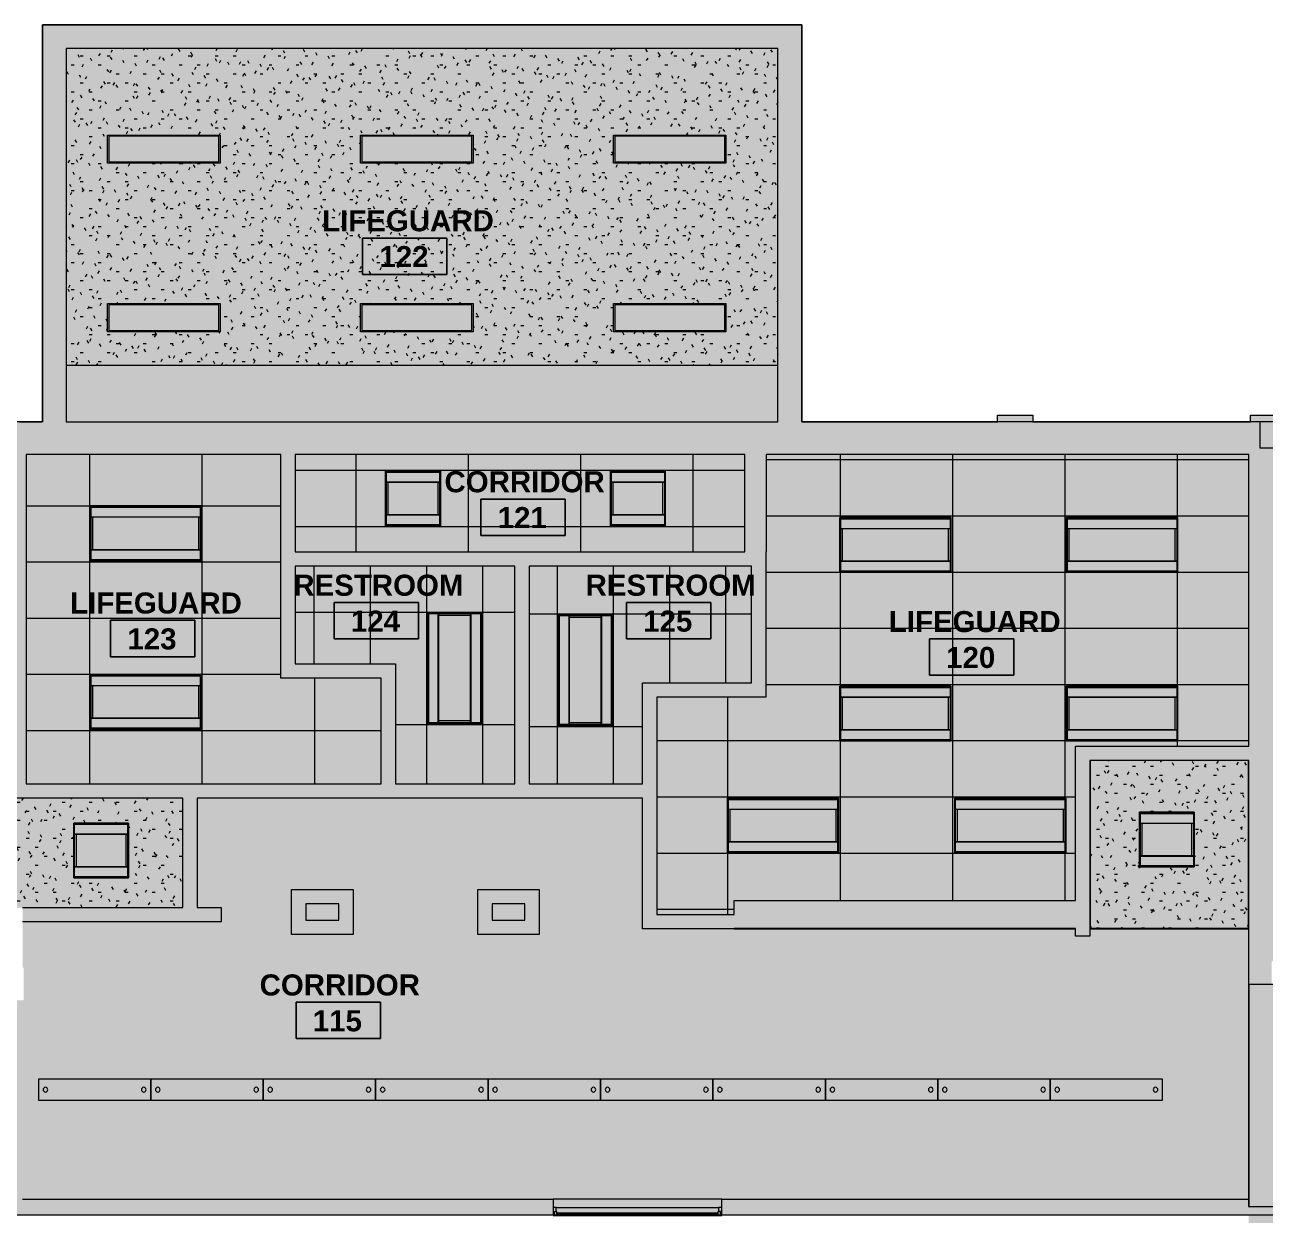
# Model space of a CAD drawing. Header units: inches. Extents: x -1036 to 1669, y -304 to 620.
# Drawn here: x -216 to 314, y 112 to 620 of the extents above; entities that cross this region are included whole.
import ezdxf

# ---------------------------------------------------------------- set-up
doc = ezdxf.new("R2010")
doc.units = ezdxf.units.IN
doc.header["$MEASUREMENT"] = 0
for name, color, linetype, lineweight in [('A-AREA-IDEN', 2, 'Continuous', 9), ('A-CLNG', 13, 'Continuous', 13), ('A-CLNG-PATT', 13, 'Continuous', 13), ('A-DETL', 90, 'Continuous', 9), ('A-DETL-GENF', 92, 'Continuous', 9), ('A-GLAZ', 151, 'Continuous', 13), ('A-WALL', 113, 'Continuous', 13), ('A-WALL-PATT', 111, 'Continuous', 13), ('E-LITE-EQPM', 33, 'Continuous', 13), ('I-WALL', 2, 'Continuous', 13)]:
    doc.layers.add(name, color=color, linetype=linetype, lineweight=lineweight)
doc.styles.add('Swis721 Lt BT_B', font='', dxfattribs={"height": 9})
doc.styles.get('Swis721 Lt BT_B').set_extended_font_data('Swis721 Lt BT', bold=True)
pattern_1 = [(0, (0, 0), (15.36, 3.84), [1.267, -10.253, 1.267, -10.253, -61.44]), (0, (0, 0), (15.36, 3.84), [-23.04, 1.267, -21.773, 1.267, -10.253, -26.88]), (0, (0, 0), (15.36, 3.84), [-57.6, 1.267, -6.413, 1.267, -17.933]), (120, (5.76, 1.92), (-11.005538, 11.38215), [1.267, -10.253, 1.267, -10.253, -61.44]), (120, (5.76, 1.92), (-11.005538, 11.38215), [-23.04, 1.267, -21.773, 1.267, -10.253, -26.88]), (120, (5.76, 1.92), (-11.005538, 11.38215), [-57.6, 1.267, -6.413, 1.267, -17.933]), (240, (7.68, 9.6), (-4.354462, -15.22215), [1.267, -10.253, 1.267, -10.253, -61.44]), (240, (7.68, 9.6), (-4.354462, -15.22215), [-23.04, 1.267, -21.773, 1.267, -10.253, -26.88]), (240, (7.68, 9.6), (-4.354462, -15.22215), [-57.6, 1.267, -6.413, 1.267, -17.933])]

# ---------------------------------------------------------------- blocks, each defined once
blk = doc.blocks.new('Pendant Light - Linear - 2 Lamp - 48_ - 277V-6966244-FIRST FLOOR RCP')
at = {"layer": 'E-LITE-EQPM', "lineweight": 9}
for p, q in [((-24, 4.5), (-24, -4.5)), ((24, 4.5), (-24, 4.5)), ((24, -4.5), (24, 4.5)), ((-24, -4.5), (24, -4.5))]:
    blk.add_line(p, q, dxfattribs=at)
for centre, start, end in [((-21, 0), 360, 180), ((-21, 0), 180, 0), ((21, 0), 0, 180), ((21, 0), 180, 360)]:
    blk.add_arc(centre, 1, start, end, dxfattribs=at)
blk = doc.blocks.new('L-Recessed-Axis-Duo - 2 x 4-4560001-FIRST FLOOR RCP')
at = {"layer": 'E-LITE-EQPM', "lineweight": 9}
for p, q in [((-23.7, 11.7), (-23.7, -11.7)), ((23.7, 11.7), (-23.7, 11.7)), ((-23.37, 11.26), (-23.37, 11.27)), ((-23.37, 11.14), (-23.37, 11.26)), ((-23.37, 11.14), (23.38, 11.14)), ((23.32, 11.32), (-23.32, 11.32)), ((-23.32, 11.32), (-23.32, -11.32)), ((23.32, -11.32), (23.32, 11.32)), ((23.38, 11.27), (23.38, 11.26)), ((23.38, 11.26), (23.38, 11.14)), ((23.7, -11.7), (23.7, 11.7)), ((-23.32, 7.03), (23.32, 7.03)), ((-23.32, 7.02), (23.32, 7.02)), ((-23.32, 6.85), (23.32, 6.85)), ((-22.57, 6.86), (-22.57, -6.86)), ((22.57, -6.86), (22.57, 6.86)), ((23.32, -6.85), (-23.32, -6.85)), ((-23.32, -7.02), (23.32, -7.02)), ((-23.32, -7.03), (23.32, -7.03)), ((-23.7, -11.7), (23.7, -11.7)), ((-23.37, -11.26), (-23.37, -11.14)), ((-23.37, -11.14), (23.38, -11.14)), ((-23.37, -11.27), (-23.37, -11.26)), ((-23.32, -11.32), (23.32, -11.32)), ((23.38, -11.14), (23.38, -11.26)), ((23.38, -11.26), (23.38, -11.27))]:
    blk.add_line(p, q, dxfattribs=at)
for points, knots in [([(-23.64, 11.64), (-23.65, 11.65), (-23.65, 11.65), (-23.66, 11.66), (-23.67, 11.67), (-23.68, 11.68), (-23.68, 11.68), (-23.69, 11.69), (-23.69, 11.69), (-23.7, 11.7), (-23.7, 11.7), (-23.7, 11.7), (-23.7, 11.7)], [0, 0, 0, 0, 0.166667, 0.25, 0.333333, 0.416667, 0.5, 0.583333, 0.666667, 0.75, 0.833333, 1, 1, 1, 1]), ([(23.64, 11.64), (23.65, 11.65), (23.65, 11.65), (23.66, 11.66), (23.67, 11.67), (23.68, 11.68), (23.68, 11.68), (23.69, 11.69), (23.69, 11.69), (23.7, 11.7), (23.7, 11.7), (23.7, 11.7), (23.7, 11.7)], [0, 0, 0, 0, 0.166667, 0.25, 0.333333, 0.416667, 0.5, 0.583333, 0.666667, 0.75, 0.833333, 1, 1, 1, 1]), ([(-23.7, -11.7), (-23.7, -11.7), (-23.7, -11.7), (-23.7, -11.7), (-23.69, -11.69), (-23.69, -11.69), (-23.68, -11.68), (-23.68, -11.68), (-23.67, -11.67), (-23.66, -11.66), (-23.65, -11.65), (-23.65, -11.65), (-23.64, -11.64)], [-1, -1, -1, -1, -0.833333, -0.75, -0.666667, -0.583333, -0.5, -0.416667, -0.333333, -0.25, -0.166667, 0, 0, 0, 0]), ([(23.64, -11.64), (23.65, -11.65), (23.65, -11.65), (23.66, -11.66), (23.67, -11.67), (23.68, -11.68), (23.68, -11.68), (23.69, -11.69), (23.69, -11.69), (23.7, -11.7), (23.7, -11.7), (23.7, -11.7), (23.7, -11.7)], [0, 0, 0, 0, 0.166667, 0.25, 0.333333, 0.416667, 0.5, 0.583333, 0.666667, 0.75, 0.833333, 1, 1, 1, 1])]:
    blk.add_open_spline(points, degree=3, knots=knots, dxfattribs=at)
blk = doc.blocks.new('Ceiling Light - Linear Box - 1_x4__2 Lamp_ - 277V-6966243-FIRST FLOOR RCP')
at = {"layer": 'E-LITE-EQPM', "lineweight": 9}
for p, q in [((-24, -6), (-24, 6)), ((-24, 6), (24, 6)), ((-24, -6), (-24, 6)), ((-24, 6), (24, 6)), ((23.5, 5.5), (-23.5, 5.5)), ((-23.5, 5.5), (-23.5, -5.5)), ((23.5, -5.5), (23.5, 5.5)), ((24, 6), (24, -6)), ((24, 6), (24, -6)), ((24, -6), (-24, -6)), ((24, -6), (-24, -6)), ((-23.5, -5.5), (23.5, -5.5))]:
    blk.add_line(p, q, dxfattribs=at)
blk = doc.blocks.new('Window-Fixed-Half-Round - 72_ Diameter-7134559-FIRST FLOOR RCP')
at = {"layer": 'A-GLAZ', "lineweight": 20}
for p, q in [((-36, 3.5), (-36, -3.5)), ((-36, 3.5), (-34.5, 3.5)), ((-35.5, 3.5), (-35.5, 1.75)), ((-35.5, 1.75), (-34.75, 1.75)), ((-34.5, 1.75), (-34.75, 1.75)), ((-34.75, 1.75), (-34.75, 0)), ((-34.5, 3.5), (-34.5, 1.75)), ((34.5, 3.5), (36, 3.5)), ((34.5, 3.5), (34.5, 1.75)), ((34.5, 1.75), (34.75, 1.75)), ((34.75, 1.75), (34.75, 0)), ((35.5, 1.75), (34.75, 1.75)), ((35.5, 3.5), (35.5, 1.75)), ((36, -3.5), (36, 3.5)), ((-36, 0), (-34.75, 0)), ((34.75, 0), (36, 0))]:
    blk.add_line(p, q, dxfattribs=at)
at = {"layer": 'A-GLAZ'}
for p, q in [((36, 3.5), (-36, 3.5)), ((-36, -3.5), (36, -3.5))]:
    blk.add_line(p, q, dxfattribs=at)
at = {"layer": 'A-GLAZ', "lineweight": 9}
for p, q in [((-34.5, 3.5), (34.5, 3.5)), ((34.75, 0), (-34.75, 0))]:
    blk.add_line(p, q, dxfattribs=at)
at = {"layer": 'A-GLAZ', "lineweight": 30}
blk.add_line((-34.5, 2.625), (34.5, 2.625), dxfattribs=at)
blk = doc.blocks.new('L-Recessed-Axis-Duo - 2 x 2-4559999-FIRST FLOOR RCP')
at = {"layer": 'E-LITE-EQPM', "lineweight": 9}
for p, q in [((-11.7, 11.7), (-11.7, -11.7)), ((11.7, 11.7), (-11.7, 11.7)), ((-11.37, 11.26), (-11.37, 11.27)), ((-11.37, 11.14), (-11.37, 11.26)), ((-11.37, 11.14), (11.38, 11.14)), ((11.32, 11.32), (-11.32, 11.32)), ((-11.32, 11.32), (-11.32, -11.32)), ((11.32, -11.32), (11.32, 11.32)), ((11.38, 11.27), (11.38, 11.26)), ((11.38, 11.26), (11.38, 11.14)), ((11.7, -11.7), (11.7, 11.7)), ((-11.32, 7.03), (11.32, 7.03)), ((-11.32, 7.02), (11.32, 7.02)), ((-11.32, 6.85), (11.32, 6.85)), ((-10.57, 6.86), (-10.57, -6.86)), ((10.57, -6.86), (10.57, 6.86)), ((11.32, -6.85), (-11.32, -6.85)), ((-11.32, -7.02), (11.32, -7.02)), ((-11.32, -7.03), (11.32, -7.03)), ((-11.7, -11.7), (11.7, -11.7)), ((-11.37, -11.26), (-11.37, -11.14)), ((-11.37, -11.14), (11.38, -11.14)), ((-11.37, -11.27), (-11.37, -11.26)), ((-11.32, -11.32), (11.32, -11.32)), ((11.38, -11.14), (11.38, -11.26)), ((11.38, -11.26), (11.38, -11.27))]:
    blk.add_line(p, q, dxfattribs=at)
for points, knots in [([(-11.64, 11.64), (-11.65, 11.65), (-11.65, 11.65), (-11.66, 11.66), (-11.67, 11.67), (-11.68, 11.68), (-11.68, 11.68), (-11.69, 11.69), (-11.69, 11.69), (-11.7, 11.7), (-11.7, 11.7), (-11.7, 11.7), (-11.7, 11.7)], [0, 0, 0, 0, 0.166667, 0.25, 0.333333, 0.416667, 0.5, 0.583333, 0.666667, 0.75, 0.833333, 1, 1, 1, 1]), ([(11.64, 11.64), (11.65, 11.65), (11.65, 11.65), (11.66, 11.66), (11.67, 11.67), (11.68, 11.68), (11.68, 11.68), (11.69, 11.69), (11.69, 11.69), (11.7, 11.7), (11.7, 11.7), (11.7, 11.7), (11.7, 11.7)], [0, 0, 0, 0, 0.166667, 0.25, 0.333333, 0.416667, 0.5, 0.583333, 0.666667, 0.75, 0.833333, 1, 1, 1, 1]), ([(-11.7, -11.7), (-11.7, -11.7), (-11.7, -11.7), (-11.7, -11.7), (-11.69, -11.69), (-11.69, -11.69), (-11.68, -11.68), (-11.68, -11.68), (-11.67, -11.67), (-11.66, -11.66), (-11.65, -11.65), (-11.65, -11.65), (-11.64, -11.64)], [-1, -1, -1, -1, -0.833333, -0.75, -0.666667, -0.583333, -0.5, -0.416667, -0.333333, -0.25, -0.166667, 0, 0, 0, 0]), ([(11.64, -11.64), (11.65, -11.65), (11.65, -11.65), (11.66, -11.66), (11.67, -11.67), (11.68, -11.68), (11.68, -11.68), (11.69, -11.69), (11.69, -11.69), (11.7, -11.7), (11.7, -11.7), (11.7, -11.7), (11.7, -11.7)], [0, 0, 0, 0, 0.166667, 0.25, 0.333333, 0.416667, 0.5, 0.583333, 0.666667, 0.75, 0.833333, 1, 1, 1, 1])]:
    blk.add_open_spline(points, degree=3, knots=knots, dxfattribs=at)
blk = doc.blocks.new('L-Recessed-Axis-Duo - 2 x 2-V5-FIRST FLOOR RCP')
at = {"layer": 'E-LITE-EQPM', "lineweight": 9}
for p, q in [((-11.7, 11.7), (-11.7, -11.7)), ((11.7, 11.7), (-11.7, 11.7)), ((-11.37, 11.26), (-11.37, 11.27)), ((-11.37, 11.14), (-11.37, 11.26)), ((-11.37, 11.14), (11.38, 11.14)), ((11.32, 11.32), (-11.32, 11.32)), ((-11.32, 11.32), (-11.32, -11.32)), ((11.32, -11.32), (11.32, 11.32)), ((11.38, 11.27), (11.38, 11.26)), ((11.38, 11.26), (11.38, 11.14)), ((11.7, -11.7), (11.7, 11.7)), ((-11.32, 7.03), (11.32, 7.03)), ((-11.32, 7.02), (11.32, 7.02)), ((-11.32, 6.85), (11.32, 6.85)), ((-10.57, 6.86), (-10.57, -6.86)), ((10.57, -6.86), (10.57, 6.86)), ((11.32, -6.85), (-11.32, -6.85)), ((-11.32, -7.02), (11.32, -7.02)), ((-11.32, -7.03), (11.32, -7.03)), ((-11.7, -11.7), (11.7, -11.7)), ((-11.37, -11.26), (-11.37, -11.14)), ((-11.37, -11.14), (11.38, -11.14)), ((-11.37, -11.27), (-11.37, -11.26)), ((-11.32, -11.32), (11.32, -11.32)), ((11.38, -11.14), (11.38, -11.26)), ((11.38, -11.26), (11.38, -11.27))]:
    blk.add_line(p, q, dxfattribs=at)
for points, knots in [([(-11.64, 11.64), (-11.65, 11.65), (-11.65, 11.65), (-11.66, 11.66), (-11.67, 11.67), (-11.68, 11.68), (-11.68, 11.68), (-11.69, 11.69), (-11.69, 11.69), (-11.7, 11.7), (-11.7, 11.7), (-11.7, 11.7), (-11.7, 11.7)], [0, 0, 0, 0, 0.166667, 0.25, 0.333333, 0.416667, 0.5, 0.583333, 0.666667, 0.75, 0.833333, 1, 1, 1, 1]), ([(11.64, 11.64), (11.65, 11.65), (11.65, 11.65), (11.66, 11.66), (11.67, 11.67), (11.68, 11.68), (11.68, 11.68), (11.69, 11.69), (11.69, 11.69), (11.7, 11.7), (11.7, 11.7), (11.7, 11.7), (11.7, 11.7)], [0, 0, 0, 0, 0.166667, 0.25, 0.333333, 0.416667, 0.5, 0.583333, 0.666667, 0.75, 0.833333, 1, 1, 1, 1]), ([(-11.7, -11.7), (-11.7, -11.7), (-11.7, -11.7), (-11.7, -11.7), (-11.69, -11.69), (-11.69, -11.69), (-11.68, -11.68), (-11.68, -11.68), (-11.67, -11.67), (-11.66, -11.66), (-11.65, -11.65), (-11.65, -11.65), (-11.64, -11.64)], [-1, -1, -1, -1, -0.833333, -0.75, -0.666667, -0.583333, -0.5, -0.416667, -0.333333, -0.25, -0.166667, 0, 0, 0, 0]), ([(11.64, -11.64), (11.65, -11.65), (11.65, -11.65), (11.66, -11.66), (11.67, -11.67), (11.68, -11.68), (11.68, -11.68), (11.69, -11.69), (11.69, -11.69), (11.7, -11.7), (11.7, -11.7), (11.7, -11.7), (11.7, -11.7)], [0, 0, 0, 0, 0.166667, 0.25, 0.333333, 0.416667, 0.5, 0.583333, 0.666667, 0.75, 0.833333, 1, 1, 1, 1])]:
    blk.add_open_spline(points, degree=3, knots=knots, dxfattribs=at)
blk = doc.blocks.new('Room Tag - Room Name and Number-3379422-FIRST FLOOR RCP')
at = {"layer": 'A-AREA-IDEN'}
for p, q in [((-0.1881, -0.1636), (-0.1881, -0.0018)), ((-0.1881, -0.0018), (0.1869, -0.0018)), ((0.1869, -0.0018), (-0.1881, -0.0018)), ((-0.1881, -0.0018), (-0.1881, -0.1636)), ((0.1869, -0.0018), (0.1869, -0.1636)), ((0.1869, -0.1636), (0.1869, -0.0018)), ((0.1869, -0.1636), (-0.1881, -0.1636)), ((-0.1881, -0.1636), (0.1869, -0.1636))]:
    blk.add_line(p, q, dxfattribs=at)

msp = doc.modelspace()

# ---------------------------------------------------------------- hatches: boundary and pattern name
at = {"layer": 'A-CLNG-PATT'}
h = msp.add_hatch(dxfattribs=at)
h.set_pattern_fill('FP_2', color=256, style=0, pattern_type=2)
h.set_pattern_definition(pattern_1)
h.paths.add_polyline_path([(-197.93, 474.38), (105.95, 474.38), (105.95, 609.81), (-197.93, 609.81), (-197.93, 488.88)], flags=0)
h.paths.add_polyline_path([(-180.26, 488.88), (-180.26, 500.88), (-132.26, 500.88), (-132.26, 488.88), (-179.76, 488.88)], flags=0)
h.paths.add_polyline_path([(-24.79, 488.88), (-72.26, 488.88), (-72.26, 500.88), (-24.26, 500.88), (-24.26, 488.88), (-24.76, 488.88)], flags=0)
h.paths.add_polyline_path([(36.24, 488.88), (35.74, 488.88), (35.74, 500.88), (83.74, 500.88), (83.74, 488.88), (83.21, 488.88)], flags=0)
h.paths.add_polyline_path([(-132.79, 560.88), (-180.26, 560.88), (-180.26, 572.88), (-132.26, 572.88), (-132.26, 560.88), (-132.76, 560.88)], flags=0)
h.paths.add_polyline_path([(-71.76, 560.88), (-72.26, 560.88), (-72.26, 572.88), (-24.26, 572.88), (-24.26, 560.88), (-24.79, 560.88)], flags=0)
h.paths.add_polyline_path([(35.74, 560.88), (35.74, 572.88), (83.74, 572.88), (83.74, 560.88), (35.95, 560.88)], flags=0)
h = msp.add_hatch(dxfattribs=at)
h.set_pattern_fill('FP_8', color=256, style=0, pattern_type=2)
h.set_pattern_definition([(0, (-139.862, 366.565), (0, -24), []), (270, (-139.86, 366.565), (-48, -3e-15), [])])
h.paths.add_polyline_path([(-215.08, 295.87), (-63.5, 295.87), (-63.5, 340.9), (-106.33, 340.9), (-106.33, 436.5), (-215.08, 436.5), (-215.08, 335.22)], flags=0)
h.paths.add_polyline_path([(-150.69, 319.11), (-187.73, 319.11), (-187.73, 342.51), (-140.33, 342.51), (-140.33, 319.11), (-146.35, 319.11)], flags=0)
h.paths.add_polyline_path([(-187.73, 391.09), (-187.73, 414.49), (-140.33, 414.49), (-140.33, 391.09), (-185.42, 391.09)], flags=0)
h = msp.add_hatch(dxfattribs=at)
h.set_pattern_fill('FP_7', color=256, style=0, pattern_type=2)
h.set_pattern_definition([(0, (-26.222, 405.677), (0, -24), []), (270, (-26.22, 405.677), (-48, -3e-15), [])])
h.paths.add_polyline_path([(-100.2, 394.85), (91.76, 394.85), (91.76, 436.5), (-100.2, 436.5), (-100.2, 395.71)], flags=0)
h.paths.add_polyline_path([(-46.52, 405.99), (-61.58, 405.99), (-61.58, 429.39), (-38.17, 429.39), (-38.17, 405.99), (-42.18, 405.99)], flags=0)
h.paths.add_polyline_path([(34.42, 405.99), (34.42, 429.39), (57.83, 429.39), (57.83, 405.99), (35.95, 405.99)], flags=0)
h = msp.add_hatch(dxfattribs=at)
h.set_pattern_fill('FP_4', color=256, style=0, pattern_type=2)
h.set_pattern_definition([(0, (180.557, 338.236), (0, -24), []), (270, (180.557, 338.236), (-48, -3e-15), [])])
h.paths.add_polyline_path([(87.19, 239.97), (87.19, 246.01), (233.04, 246.01), (233.04, 311.93), (306.91, 311.93), (306.91, 436.5), (100.88, 436.5), (100.88, 391.79), (100.8, 391.79), (100.8, 332.85), (54.2, 332.85), (54.2, 239.97), (70.67, 239.97)], flags=0)
h.paths.add_polyline_path([(84.4, 266.31), (84.4, 289.71), (131.8, 289.71), (131.8, 266.31), (88.04, 266.31)], flags=0)
h.paths.add_polyline_path([(205.23, 266.31), (181.4, 266.31), (181.4, 289.71), (228.8, 289.71), (228.8, 266.31), (209.57, 266.31)], flags=0)
h.paths.add_polyline_path([(276.55, 314.17), (229.15, 314.17), (229.15, 337.57), (276.55, 337.57), (276.55, 316.32)], flags=0)
h.paths.add_polyline_path([(135.78, 314.17), (132.4, 314.17), (132.4, 337.57), (179.8, 337.57), (179.8, 314.17), (140.12, 314.17)], flags=0)
h.paths.add_polyline_path([(161.83, 386.17), (132.4, 386.17), (132.4, 409.57), (179.8, 409.57), (179.8, 386.17), (166.17, 386.17)], flags=0)
h.paths.add_polyline_path([(276.55, 386.17), (229.15, 386.17), (229.15, 409.57), (276.55, 409.57), (276.55, 388.15)], flags=0)
h = msp.add_hatch(dxfattribs=at)
h.set_pattern_fill('FP_6', color=256, style=0, pattern_type=2)
h.set_pattern_definition([(270, (-92.065, 369.14), (-24, -1e-15), []), (180, (-92.065, 369.14), (6e-15, 48), [])])
h.paths.add_polyline_path([(-57.37, 295.87), (-6.44, 295.87), (-6.44, 388.73), (-100.2, 388.73), (-100.2, 347.02), (-57.37, 347.02), (-57.37, 304.98)], flags=0)
h.paths.add_polyline_path([(-43.89, 321.51), (-43.89, 368.91), (-20.49, 368.91), (-20.49, 321.51), (-42.18, 321.51)], flags=0)
h = msp.add_hatch(dxfattribs=at)
h.set_pattern_fill('FP_5', color=256, style=0, pattern_type=2)
h.set_pattern_definition([(90, (83.724, 368.333), (24, -1e-15), []), (0, (83.724, 368.333), (0, -48), [])])
h.paths.add_polyline_path([(-0.31, 295.87), (48.08, 295.87), (48.08, 338.98), (94.67, 338.98), (94.67, 388.73), (-0.31, 388.73), (-0.31, 304.98)], flags=0)
h.paths.add_polyline_path([(11.92, 320.71), (11.92, 368.12), (35.33, 368.12), (35.33, 320.71), (14.25, 320.71)], flags=0)
h = msp.add_hatch(dxfattribs=at)
h.set_pattern_fill('FP_2', color=256, style=0, pattern_type=2)
h.set_pattern_definition(pattern_1)
h.paths.add_polyline_path([(325.55, 115.31), (414.92, 115.31), (414.92, 209.86), (325.55, 209.86), (325.55, 153.77)], flags=0)
h.paths.add_polyline_path([(279.02, 234.01), (306.75, 234.01), (306.75, 305.81), (239.44, 305.81), (239.44, 234.01), (244.3, 234.01)], flags=0)
h.paths.add_polyline_path([(260.28, 260.31), (260.28, 283.71), (283.69, 283.71), (283.69, 260.31), (261.66, 260.31)], flags=0)
h = msp.add_hatch(dxfattribs=at)
h.set_pattern_fill('FP_2', color=256, style=0, pattern_type=2)
h.set_pattern_definition(pattern_1)
h.paths.add_polyline_path([(-171.33, 242.93), (-148.1, 242.93), (-148.1, 289.75), (-221.2, 289.75), (-221.2, 242.98), (-216.56, 242.98), (-216.56, 242.93), (-172.4, 242.93)], flags=0)
h.paths.add_polyline_path([(-171.33, 255.67), (-194.73, 255.67), (-194.73, 279.07), (-171.33, 279.07), (-171.33, 259.62)], flags=0)
h = msp.add_hatch(dxfattribs=at)
h.set_pattern_fill('FP_2', color=256, style=0, pattern_type=2)
h.set_pattern_definition(pattern_1)
h.paths.add_polyline_path([(78.36, 118.45), (306.77, 118.45), (306.77, 233.85), (239.16, 233.85), (239.16, 230.81), (233.04, 230.81), (233.04, 233.85), (48.08, 233.85), (48.08, 289.75), (-141.97, 289.75), (-141.97, 242.93), (-131.8, 242.93), (-131.8, 236.81), (-216.56, 236.81), (-216.56, 217.35), (-216.16, 217.35), (-216.16, 203.35), (-216.8, 203.35), (-216.8, 202.92), (-216.59, 202.92), (-216.59, 118.45), (76.4, 118.45)], flags=0)
h.paths.add_polyline_path([(-22.23, 231.46), (-22.23, 250.71), (4.04, 250.71), (4.04, 231.46), (-16.1, 231.46)], flags=0)
h.paths.add_polyline_path([(-75.48, 231.46), (-101.75, 231.46), (-101.75, 250.71), (-75.48, 250.71), (-75.48, 233.85)], flags=0)
h.paths.add_polyline_path([(-9.08, 237.58), (-2.08, 237.58), (-2.08, 244.58), (-16.1, 244.58), (-16.1, 237.58), (-9.1, 237.58)], flags=0)
h.paths.add_polyline_path([(-95.63, 237.58), (-81.61, 237.58), (-81.61, 244.58), (-95.63, 244.58), (-95.63, 241.11)], flags=0)
at = {"layer": 'A-DETL-GENF'}
h = msp.add_hatch(color=9, dxfattribs=at)
h.paths.add_polyline_path([(-216.59, 111.74), (-216.59, 118.45), (9.97, 118.45), (9.97, 111.74), (81.97, 111.74), (81.97, 118.45), (306.85, 118.45), (306.85, 115.31), (414.92, 115.31), (414.92, 210.12), (306.91, 210.12), (306.91, 305.81), (239.16, 305.81), (239.16, 230.81), (233.04, 230.81), (233.04, 234.01), (87.19, 234.01), (87.19, 233.85), (48.08, 233.85), (48.08, 289.75), (-141.97, 289.75), (-141.97, 242.93), (-131.8, 242.93), (-131.8, 236.81), (-216.56, 236.81), (-216.56, 217.35), (-216.16, 217.35), (-216.16, 203.35), (-221.12, 203.35), (-221.12, 202.92), (-231.81, 202.92), (-231.81, 203.35), (-232.16, 203.35), (-232.16, 205.67), (-234.56, 205.67), (-234.56, 208.48), (-968.59, 208.48), (-968.59, 111.74), (-216.8, 111.74)], flags=0)
h.paths.add_polyline_path([(-1036.32, 111.74), (-1035.32, 111.74), (-1035.32, 123.47), (-1021.45, 123.47), (-1021.45, 114.56), (-976.21, 114.56), (-976.21, 203.49), (-1021.45, 203.49), (-1021.45, 195.47), (-1035.32, 195.47), (-1035.32, 244.47), (-1021.45, 244.47), (-1021.45, 218.36), (-923.74, 218.36), (-923.74, 467.04), (-925.55, 467.04), (-925.55, 480.91), (-973.55, 480.91), (-973.55, 467.04), (-1021.45, 467.04), (-1021.45, 418.47), (-1035.32, 418.47), (-1035.32, 480.91), (-1036.32, 480.91), (-1036.32, 114.56)], flags=0)
h.paths.add_polyline_path([(1112.92, 115.31), (1112.92, 127.25), (1126.79, 127.25), (1126.79, 199.25), (1112.92, 199.25), (1112.92, 217.2), (835.82, 217.2), (835.82, 115.31), (1045.14, 115.31), (1045.14, 178.01), (1112.92, 178.01), (1112.92, 172.39), (1050.77, 172.39), (1050.77, 115.31), (1107.39, 115.31)], flags=0)
h.paths.add_polyline_path([(452.64, 115.31), (830.2, 115.31), (830.2, 210.12), (425.04, 210.12), (425.04, 115.31)], flags=0)
h.paths.add_polyline_path([(-699.87, 218.36), (-225.69, 218.36), (-225.69, 242.98), (-216.56, 242.98), (-216.56, 242.93), (-148.1, 242.93), (-148.1, 289.75), (-221.2, 289.75), (-221.2, 423.21), (-338.14, 423.21), (-338.14, 437.09), (-701.14, 437.09), (-701.14, 423.21), (-750.24, 423.21), (-750.24, 467.04), (-794.55, 467.04), (-794.55, 480.91), (-842.55, 480.91), (-842.55, 467.04), (-860.55, 467.04), (-860.55, 480.91), (-908.55, 480.91), (-908.55, 467.04), (-913.87, 467.04), (-913.87, 278.03), (-901.87, 278.03), (-901.87, 222.28), (-860.29, 222.28), (-860.29, 218.36), (-703.87, 218.36), (-703.87, 250.1), (-745.68, 250.1), (-745.68, 254.1), (-699.87, 254.1), (-699.87, 248)], flags=0)
h.paths.add_polyline_path([(-913.87, 218.36), (-905.87, 218.36), (-905.87, 272.03), (-913.87, 272.03), (-913.87, 219.36)], flags=0)
h.paths.add_polyline_path([(803.7, 219.99), (830.2, 219.99), (830.2, 222.83), (871.44, 222.83), (871.44, 311.5), (877.06, 311.5), (877.06, 310.5), (1112.92, 310.5), (1112.92, 313.77), (1126.79, 313.77), (1126.79, 361.77), (1112.92, 361.77), (1112.92, 376.77), (1126.79, 376.77), (1126.79, 424.77), (1112.92, 424.77), (1112.92, 470.58), (1063.46, 470.58), (1063.46, 484.45), (1015.46, 484.45), (1015.46, 470.58), (1000.46, 470.58), (1000.46, 484.45), (952.46, 484.45), (952.46, 470.58), (937.46, 470.58), (937.46, 484.45), (889.46, 484.45), (889.46, 470.58), (818.95, 470.58), (818.95, 425.25), (787.11, 425.25), (787.11, 439.13), (739.11, 439.13), (739.11, 425.25), (724.11, 425.25), (724.11, 439.13), (676.11, 439.13), (676.11, 425.25), (661.11, 425.25), (661.11, 439.13), (613.11, 439.13), (613.11, 425.25), (598.11, 425.25), (598.11, 439.13), (550.11, 439.13), (550.11, 425.25), (535.11, 425.25), (535.11, 439.13), (487.11, 439.13), (487.11, 425.25), (472.11, 425.25), (472.11, 439.13), (424.11, 439.13), (424.11, 425.25), (409.11, 425.25), (409.11, 439.13), (361.11, 439.13), (361.11, 425.25), (316.79, 425.25), (316.79, 219.99), (591.54, 219.99)], flags=0)
h.paths.add_polyline_path([(942.69, 222.83), (1112.92, 222.83), (1112.92, 250.77), (1126.79, 250.77), (1126.79, 298.77), (1112.92, 298.77), (1112.92, 304.5), (877.06, 304.5), (877.06, 222.83)], flags=0)
h.paths.add_polyline_path([(-22.23, 231.46), (-22.23, 250.71), (4.04, 250.71), (4.04, 231.46), (-16.1, 231.46)], flags=0)
h.paths.add_polyline_path([(-101.75, 231.46), (-101.75, 250.71), (-75.48, 250.71), (-75.48, 231.46), (-95.63, 231.46)], flags=0)
h.paths.add_polyline_path([(-2.08, 237.58), (-2.08, 244.58), (-16.1, 244.58), (-16.1, 237.58), (-9.08, 237.58)], flags=0)
h.paths.add_polyline_path([(-95.63, 237.58), (-81.61, 237.58), (-81.61, 244.58), (-95.63, 244.58), (-95.63, 241.11)], flags=0)
h.paths.add_polyline_path([(54.2, 239.97), (87.19, 239.97), (87.19, 246.01), (233.04, 246.01), (233.04, 311.93), (306.91, 311.93), (306.91, 436.5), (100.88, 436.5), (100.88, 394.85), (100.8, 394.85), (100.8, 332.85), (54.2, 332.85), (54.2, 274.74)], flags=0)
h.paths.add_polyline_path([(-1032.79, 292.47), (-1035.32, 292.47), (-1035.32, 307.47), (-1021.45, 307.47), (-1021.45, 292.47), (-1031.7, 292.47)], flags=0)
h.paths.add_polyline_path([(-33.5, 295.87), (-6.44, 295.87), (-6.44, 388.73), (-100.2, 388.73), (-100.2, 347.02), (-57.37, 347.02), (-57.37, 295.87)], flags=0)
h.paths.add_polyline_path([(-0.31, 295.87), (48.08, 295.87), (48.08, 338.98), (94.67, 338.98), (94.67, 388.73), (-0.31, 388.73), (-0.31, 304.98)], flags=0)
h.paths.add_polyline_path([(-148.1, 295.87), (-63.5, 295.87), (-63.5, 340.9), (-106.33, 340.9), (-106.33, 436.5), (-215.08, 436.5), (-215.08, 295.87), (-155.03, 295.87)], flags=0)
h.paths.add_polyline_path([(-1035.32, 355.47), (-1035.32, 370.47), (-1021.45, 370.47), (-1021.45, 355.47), (-1033.12, 355.47)], flags=0)
h.paths.add_polyline_path([(91.76, 394.85), (91.76, 436.5), (-100.2, 436.5), (-100.2, 394.85), (48.08, 394.85)], flags=0)
h.paths.add_polyline_path([(-386.14, 423.21), (-401.14, 423.21), (-401.14, 437.09), (-386.14, 437.09), (-386.14, 431.29)], flags=0)
h.paths.add_polyline_path([(-449.14, 423.21), (-464.14, 423.21), (-464.14, 437.09), (-449.14, 437.09), (-449.14, 428.89)], flags=0)
h.paths.add_polyline_path([(-512.14, 423.21), (-527.14, 423.21), (-527.14, 437.09), (-512.14, 437.09), (-512.14, 426.5)], flags=0)
h.paths.add_polyline_path([(-638.14, 423.21), (-653.14, 423.21), (-653.14, 437.09), (-638.14, 437.09)], flags=0)
h.paths.add_polyline_path([(-590.14, 423.21), (-590.14, 437.09), (-575.14, 437.09), (-575.14, 423.21)], flags=0)
h.paths.add_polyline_path([(96.32, 450.38), (105.95, 450.38), (105.95, 609.81), (-197.93, 609.81), (-197.93, 450.38), (91.76, 450.38)], flags=0)
at = {"layer": 'A-WALL'}
for points in [[(209.57, 450.38), (214.71, 450.38), (214.71, 453.21), (199.71, 453.21), (199.71, 450.38)], [(322.71, 439.13), (322.71, 453.21), (307.71, 453.21), (307.71, 450.38), (311.85, 450.38), (311.85, 439.13), (316.79, 439.13)]]:
    msp.add_hatch(color=250, dxfattribs=at).paths.add_polyline_path(points, flags=0)
at = {"layer": 'A-WALL-PATT', "lineweight": 9}
for points in [[(-197.93, 450.38), (-197.93, 619.94), (-208.05, 619.94), (-208.05, 450.38), (-207.12, 450.38)], [(-197.93, 609.81), (105.95, 609.81), (105.95, 619.94), (-197.93, 619.94)], [(116.07, 450.38), (116.07, 619.94), (105.95, 619.94), (105.95, 450.38)], [(91.76, 436.5), (91.76, 450.38), (-221.2, 450.38), (-221.2, 436.5), (70.67, 436.5)], [(100.8, 436.5), (311.85, 436.5), (311.85, 450.38), (91.76, 450.38), (91.76, 436.5)], [(-221.2, 289.75), (-215.08, 289.75), (-215.08, 436.5), (-221.2, 436.5), (-221.2, 290.67)], [(-106.33, 347.02), (-100.2, 347.02), (-100.2, 436.5), (-106.33, 436.5), (-106.33, 391.09)], [(91.76, 394.85), (100.88, 394.85), (100.88, 436.5), (91.76, 436.5), (91.76, 395.71)], [(313.74, 210.12), (316.79, 210.12), (316.79, 425.25), (311.85, 425.25), (311.85, 436.5), (306.91, 436.5), (306.91, 210.12), (306.99, 210.12)], [(94.67, 388.73), (100.8, 388.73), (100.8, 394.85), (-100.2, 394.85), (-100.2, 388.73), (91.76, 388.73)], [(-0.31, 295.87), (-0.31, 388.73), (-6.44, 388.73), (-6.44, 295.87)], [(100.8, 332.85), (100.8, 388.73), (94.67, 388.73), (94.67, 332.85)], [(-68.22, 340.9), (-63.5, 340.9), (-63.5, 347.02), (-106.33, 347.02), (-106.33, 340.9), (-94.07, 340.9)], [(-57.37, 295.87), (-57.37, 347.02), (-63.5, 347.02), (-63.5, 295.87)], [(84.4, 332.85), (94.67, 332.85), (94.67, 338.98), (48.08, 338.98), (48.08, 332.85), (70.67, 332.85)], [(54.2, 295.87), (54.2, 332.85), (48.08, 332.85), (48.08, 295.87)], [(306.64, 305.81), (306.91, 305.81), (306.91, 311.93), (233.04, 311.93), (233.04, 305.81), (306.63, 305.81)], [(233.04, 230.81), (239.16, 230.81), (239.16, 305.81), (233.04, 305.81), (233.04, 233.85)], [(35.95, 289.75), (54.2, 289.75), (54.2, 295.87), (-215.08, 295.87), (-215.08, 289.75), (1.23, 289.75)], [(-141.97, 242.93), (-141.99, 289.75), (-148.1, 289.75), (-148.1, 242.93)], [(54.2, 239.97), (54.2, 289.75), (48.08, 289.71), (48.08, 239.97)], [(-75.48, 244.58), (-75.48, 250.71), (-101.75, 250.71), (-101.75, 244.58), (-81.61, 244.58)], [(-16.1, 244.58), (4.04, 244.58), (4.04, 250.71), (-22.23, 250.71), (-22.23, 244.58)], [(-101.75, 231.46), (-95.63, 231.46), (-95.63, 244.58), (-101.75, 244.58), (-101.75, 233.85)], [(-75.48, 237.58), (-75.48, 244.58), (-81.61, 244.58), (-81.61, 237.58)], [(-16.1, 231.46), (-16.1, 244.58), (-22.23, 244.58), (-22.23, 231.46)], [(4.04, 237.58), (4.04, 244.58), (-2.08, 244.58), (-2.08, 237.58)], [(140.12, 234.01), (233.04, 234.01), (233.04, 246.01), (87.19, 246.01), (87.19, 234.01), (105.4, 234.01)], [(-131.8, 236.81), (-131.8, 242.93), (-216.56, 242.93), (-216.56, 236.81), (-131.89, 236.81)], [(48.08, 233.85), (87.19, 233.85), (87.19, 239.97), (48.08, 239.97), (48.08, 234.01)], [(-75.48, 231.46), (-75.48, 237.58), (-95.63, 237.58), (-95.63, 231.46)], [(-16.1, 231.46), (4.04, 231.46), (4.04, 237.58), (-16.1, 237.58), (-16.1, 233.85)], [(835.82, 105.19), (1112.92, 105.19), (1112.92, 115.31), (306.85, 115.31), (306.85, 105.19), (835.29, 105.19)]]:
    msp.add_hatch(color=7, dxfattribs=at).paths.add_polyline_path(points, flags=0)
h = msp.add_hatch(color=7, dxfattribs=at)
h.paths.add_polyline_path([(798.95, 425.25), (805.07, 425.25), (805.07, 439.13), (787.11, 439.13), (787.11, 425.25)], flags=0)
h.paths.add_polyline_path([(613.11, 425.25), (613.11, 439.13), (598.11, 439.13), (598.11, 425.25)], flags=0)
h.paths.add_polyline_path([(661.11, 425.25), (676.11, 425.25), (676.11, 439.13), (661.11, 439.13)], flags=0)
h.paths.add_polyline_path([(724.11, 425.25), (739.11, 425.25), (739.11, 439.13), (724.11, 439.13)], flags=0)
h.paths.add_polyline_path([(472.11, 425.25), (487.11, 425.25), (487.11, 439.13), (472.11, 439.13)], flags=0)
h.paths.add_polyline_path([(535.11, 425.25), (550.11, 425.25), (550.11, 439.13), (535.11, 439.13)], flags=0)
h.paths.add_polyline_path([(424.11, 425.25), (424.11, 439.13), (409.11, 439.13), (409.11, 425.25)], flags=0)
h.paths.add_polyline_path([(316.79, 425.25), (361.11, 425.25), (361.11, 439.13), (311.85, 439.13), (311.85, 425.25), (313.74, 425.25)], flags=0)
h = msp.add_hatch(color=7, dxfattribs=at)
h.paths.add_polyline_path([(105.4, 111.45), (306.85, 111.45), (306.85, 118.45), (81.97, 118.42), (81.97, 111.45)], flags=0)
h.paths.add_polyline_path([(9.97, 111.45), (9.97, 118.45), (-216.59, 118.45), (-216.59, 111.45), (-33.5, 111.45)], flags=0)

# ---------------------------------------------------------------- linework, layer by layer
at = {"layer": 'A-CLNG'}
for p, q in [((105.95, 474.38), (-197.93, 474.38)), ((-38.17, 429.39), (-61.58, 429.39)), ((-61.58, 429.39), (-61.58, 405.99)), ((-38.17, 405.99), (-38.17, 429.39)), ((57.83, 429.39), (34.42, 429.39)), ((34.42, 429.39), (34.42, 405.99)), ((57.83, 405.99), (57.83, 429.39)), ((-140.33, 414.49), (-187.73, 414.49)), ((-187.73, 414.49), (-187.73, 391.09)), ((-140.33, 391.09), (-140.33, 414.49)), ((179.8, 409.57), (132.4, 409.57)), ((132.4, 409.57), (132.4, 386.17)), ((179.8, 386.17), (179.8, 409.57)), ((276.55, 409.57), (229.15, 409.57)), ((229.15, 409.57), (229.15, 386.17)), ((276.55, 386.17), (276.55, 409.57)), ((-61.58, 405.99), (-38.17, 405.99)), ((34.42, 405.99), (57.83, 405.99)), ((100.88, 391.79), (100.88, 394.85)), ((-187.73, 391.09), (-140.33, 391.09)), ((100.8, 391.79), (100.88, 391.79)), ((132.4, 386.17), (179.8, 386.17)), ((229.15, 386.17), (276.55, 386.17)), ((-20.49, 368.91), (-43.89, 368.91)), ((-43.89, 368.91), (-43.89, 321.51)), ((-20.49, 321.51), (-20.49, 368.91)), ((35.33, 368.12), (11.92, 368.12)), ((11.92, 368.12), (11.92, 320.71)), ((35.33, 320.71), (35.33, 368.12)), ((-140.33, 342.51), (-187.73, 342.51)), ((-187.73, 342.51), (-187.73, 319.11)), ((-140.33, 319.11), (-140.33, 342.51)), ((179.8, 337.57), (132.4, 337.57)), ((132.4, 337.57), (132.4, 314.17)), ((179.8, 314.17), (179.8, 337.57)), ((276.55, 337.57), (229.15, 337.57)), ((229.15, 337.57), (229.15, 314.17)), ((276.55, 314.17), (276.55, 337.57)), ((-187.73, 319.11), (-140.33, 319.11)), ((-43.89, 321.51), (-20.49, 321.51)), ((11.92, 320.71), (35.33, 320.71)), ((132.4, 314.17), (179.8, 314.17)), ((229.15, 314.17), (276.55, 314.17)), ((239.44, 234.01), (239.44, 305.81)), ((306.75, 305.81), (306.75, 234.01)), ((131.8, 289.71), (84.4, 289.71)), ((84.4, 289.71), (84.4, 266.31)), ((131.8, 266.31), (131.8, 289.71)), ((228.8, 289.71), (181.4, 289.71)), ((181.4, 289.71), (181.4, 266.31)), ((228.8, 266.31), (228.8, 289.71)), ((283.69, 283.71), (260.28, 283.71)), ((260.28, 283.71), (260.28, 260.31)), ((283.69, 260.31), (283.69, 283.71)), ((-171.33, 279.07), (-194.73, 279.07)), ((-194.73, 279.07), (-194.73, 255.67)), ((-171.33, 255.67), (-171.33, 279.07)), ((84.4, 266.31), (131.8, 266.31)), ((181.4, 266.31), (228.8, 266.31)), ((260.28, 260.31), (283.69, 260.31)), ((-194.73, 255.67), (-171.33, 255.67)), ((87.19, 233.85), (233.04, 233.85)), ((239.16, 233.85), (306.77, 233.85)), ((306.75, 234.01), (239.44, 234.01)), ((306.77, 233.85), (306.77, 118.45))]:
    msp.add_line(p, q, dxfattribs=at)
at = {"layer": 'A-DETL'}
for p, q in [((116.07, 619.94), (-208.05, 619.94)), ((-208.05, 619.94), (-208.05, 450.38)), ((116.07, 450.38), (116.07, 619.94)), ((-208.05, 450.38), (-232.89, 450.38)), ((322.71, 450.38), (116.07, 450.38)), ((-1036.32, 111.74), (1126.79, 111.74))]:
    msp.add_line(p, q, dxfattribs=at)
at = {"layer": 'A-WALL', "color": 8, "lineweight": 20}
for p, q in [((-217.89, 450.38), (-208.05, 450.38)), ((-197.93, 450.38), (105.95, 450.38)), ((116.07, 450.38), (199.71, 450.38)), ((199.71, 450.38), (199.71, 453.21)), ((199.71, 453.21), (214.71, 453.21)), ((214.71, 453.21), (214.71, 450.38)), ((214.71, 450.38), (307.71, 450.38)), ((307.71, 450.38), (307.71, 453.21)), ((307.71, 453.21), (322.71, 453.21)), ((-106.33, 436.5), (-215.08, 436.5)), ((91.76, 436.5), (-100.2, 436.5)), ((306.91, 436.5), (100.88, 436.5)), ((306.91, 311.93), (306.91, 436.5)), ((306.91, 210.12), (306.91, 305.81)), ((87.19, 246.01), (233.04, 246.01)), ((87.19, 239.97), (87.19, 246.01)), ((233.04, 234.01), (87.19, 234.01)), ((414.92, 210.12), (306.91, 210.12))]:
    msp.add_line(p, q, dxfattribs=at)
at = {"layer": 'A-WALL', "lineweight": 9}
for p, q in [((214.71, 450.38), (199.71, 450.38)), ((311.85, 450.38), (307.71, 450.38)), ((311.85, 439.13), (311.85, 450.38)), ((322.71, 439.13), (311.85, 439.13)), ((306.99, 210.12), (306.99, 115.31))]:
    msp.add_line(p, q, dxfattribs=at)
at = {"layer": 'I-WALL', "color": 8, "lineweight": 20}
for p, q in [((-208.05, 619.94), (116.07, 619.94)), ((-208.05, 450.38), (-208.05, 619.94)), ((116.07, 619.94), (116.07, 450.38)), ((105.95, 609.81), (-197.93, 609.81)), ((-197.93, 609.81), (-197.93, 450.38)), ((105.95, 450.38), (105.95, 609.81)), ((-215.08, 436.5), (-215.08, 295.87)), ((-106.33, 340.9), (-106.33, 436.5)), ((-100.2, 436.5), (-100.2, 394.85)), ((91.76, 394.85), (91.76, 436.5)), ((100.88, 436.5), (100.88, 394.85)), ((-100.2, 394.85), (91.76, 394.85)), ((100.8, 394.85), (100.8, 332.85)), ((100.88, 394.85), (100.8, 394.85)), ((-100.2, 388.73), (-100.2, 347.02)), ((-6.44, 388.73), (-100.2, 388.73)), ((-6.44, 295.87), (-6.44, 388.73)), ((94.67, 388.73), (-0.31, 388.73)), ((-0.31, 388.73), (-0.31, 295.87)), ((94.67, 338.98), (94.67, 388.73)), ((-100.2, 347.02), (-57.37, 347.02)), ((-57.37, 347.02), (-57.37, 295.87)), ((-63.5, 340.9), (-106.33, 340.9)), ((-63.5, 295.87), (-63.5, 340.9)), ((48.08, 338.98), (94.67, 338.98)), ((48.08, 295.87), (48.08, 338.98)), ((100.8, 332.85), (54.2, 332.85)), ((54.2, 332.85), (54.2, 239.97)), ((233.04, 311.93), (306.91, 311.93)), ((233.04, 246.01), (233.04, 311.93)), ((306.91, 305.81), (239.16, 305.81)), ((239.16, 305.81), (239.16, 230.81)), ((-215.08, 295.87), (-63.5, 295.87)), ((-57.37, 295.87), (-6.44, 295.87)), ((-0.31, 295.87), (48.08, 295.87)), ((-148.1, 289.75), (-221.2, 289.75)), ((-148.1, 242.93), (-148.1, 289.75)), ((48.08, 289.75), (-141.97, 289.75)), ((-141.97, 289.75), (-141.97, 242.93)), ((48.08, 233.85), (48.08, 289.75)), ((-101.75, 250.71), (-75.48, 250.71)), ((-101.75, 231.46), (-101.75, 250.71)), ((-75.48, 250.71), (-75.48, 231.46)), ((-22.23, 250.71), (4.04, 250.71)), ((-22.23, 231.46), (-22.23, 250.71)), ((4.04, 250.71), (4.04, 231.46)), ((-81.61, 244.58), (-95.63, 244.58)), ((-95.63, 244.58), (-95.63, 237.58)), ((-81.61, 237.58), (-81.61, 244.58)), ((-2.08, 244.58), (-16.1, 244.58)), ((-16.1, 244.58), (-16.1, 237.58)), ((-2.08, 237.58), (-2.08, 244.58)), ((-216.56, 242.93), (-148.1, 242.93)), ((-141.97, 242.93), (-131.8, 242.93)), ((-131.8, 242.93), (-131.8, 236.81)), ((54.2, 239.97), (87.19, 239.97)), ((-131.8, 236.81), (-216.56, 236.81)), ((-95.63, 237.58), (-81.61, 237.58)), ((-16.1, 237.58), (-2.08, 237.58)), ((87.19, 233.85), (48.08, 233.85)), ((87.19, 234.01), (87.19, 233.85)), ((233.04, 230.81), (233.04, 234.01)), ((-75.48, 231.46), (-101.75, 231.46)), ((4.04, 231.46), (-22.23, 231.46)), ((239.16, 230.81), (233.04, 230.81)), ((-216.59, 118.45), (9.97, 118.45)), ((81.97, 118.45), (306.85, 118.45)), ((306.85, 118.45), (306.85, 115.31)), ((306.85, 115.31), (414.92, 115.31))]:
    msp.add_line(p, q, dxfattribs=at)

# ---------------------------------------------------------------- block references
at = {"layer": 'A-AREA-IDEN', "xscale": 95.99999999999994, "yscale": 95.99999999999994, "zscale": 95.99999999999994}
for p in [(-53.33, 529.05), (-2.84, 417.59), (-65.49, 373.41), (59.31, 373.41), (-160.92, 365.81), (188.64, 357.88), (-81.76, 202.71)]:
    msp.add_blockref('Room Tag - Room Name and Number-3379422-FIRST FLOOR RCP', p, dxfattribs=at)
at = {"layer": 'A-GLAZ', "rotation": 180}
msp.add_blockref('Window-Fixed-Half-Round - 72_ Diameter-7134559-FIRST FLOOR RCP', (45.97, 114.95), dxfattribs=at)
at = {"layer": 'E-LITE-EQPM', "lineweight": 9}
for name, p in [('Ceiling Light - Linear Box - 1_x4__2 Lamp_ - 277V-6966243-FIRST FLOOR RCP', (-156.26, 566.88)), ('Ceiling Light - Linear Box - 1_x4__2 Lamp_ - 277V-6966243-FIRST FLOOR RCP', (-48.26, 566.88)), ('Ceiling Light - Linear Box - 1_x4__2 Lamp_ - 277V-6966243-FIRST FLOOR RCP', (59.74, 566.88)), ('Ceiling Light - Linear Box - 1_x4__2 Lamp_ - 277V-6966243-FIRST FLOOR RCP', (-156.26, 494.88)), ('Ceiling Light - Linear Box - 1_x4__2 Lamp_ - 277V-6966243-FIRST FLOOR RCP', (-48.26, 494.88)), ('Ceiling Light - Linear Box - 1_x4__2 Lamp_ - 277V-6966243-FIRST FLOOR RCP', (59.74, 494.88)), ('Pendant Light - Linear - 2 Lamp - 48_ - 277V-6966244-FIRST FLOOR RCP', (-185.83, 165.2)), ('Pendant Light - Linear - 2 Lamp - 48_ - 277V-6966244-FIRST FLOOR RCP', (-137.83, 165.2)), ('Pendant Light - Linear - 2 Lamp - 48_ - 277V-6966244-FIRST FLOOR RCP', (-89.83, 165.2)), ('Pendant Light - Linear - 2 Lamp - 48_ - 277V-6966244-FIRST FLOOR RCP', (-41.83, 165.2)), ('Pendant Light - Linear - 2 Lamp - 48_ - 277V-6966244-FIRST FLOOR RCP', (6.17, 165.2)), ('Pendant Light - Linear - 2 Lamp - 48_ - 277V-6966244-FIRST FLOOR RCP', (54.17, 165.2)), ('Pendant Light - Linear - 2 Lamp - 48_ - 277V-6966244-FIRST FLOOR RCP', (102.17, 165.2)), ('Pendant Light - Linear - 2 Lamp - 48_ - 277V-6966244-FIRST FLOOR RCP', (150.17, 165.2)), ('Pendant Light - Linear - 2 Lamp - 48_ - 277V-6966244-FIRST FLOOR RCP', (198.17, 165.2)), ('Pendant Light - Linear - 2 Lamp - 48_ - 277V-6966244-FIRST FLOOR RCP', (246.17, 165.2))]:
    msp.add_blockref(name, p, dxfattribs=at)
at = {"layer": 'E-LITE-EQPM', "lineweight": 9, "extrusion": (0, 0, -1)}
for name, p, rotation in [('L-Recessed-Axis-Duo - 2 x 2-4559999-FIRST FLOOR RCP', (49.87, 417.69), 180), ('L-Recessed-Axis-Duo - 2 x 2-4559999-FIRST FLOOR RCP', (-46.13, 417.69), 180), ('L-Recessed-Axis-Duo - 2 x 4-4560001-FIRST FLOOR RCP', (164.03, 402.79), 180), ('L-Recessed-Axis-Duo - 2 x 4-4560001-FIRST FLOOR RCP', (-156.1, 397.87), 180), ('L-Recessed-Axis-Duo - 2 x 4-4560001-FIRST FLOOR RCP', (-252.85, 397.87), 180), ('L-Recessed-Axis-Duo - 2 x 4-4560001-FIRST FLOOR RCP', (32.19, 345.21), 269.9999999999999), ('L-Recessed-Axis-Duo - 2 x 4-4560001-FIRST FLOOR RCP', (-23.63, 344.41), 269.9999999999999), ('L-Recessed-Axis-Duo - 2 x 4-4560001-FIRST FLOOR RCP', (164.03, 330.81), 180), ('L-Recessed-Axis-Duo - 2 x 4-4560001-FIRST FLOOR RCP', (-156.1, 325.87), 180), ('L-Recessed-Axis-Duo - 2 x 4-4560001-FIRST FLOOR RCP', (-252.85, 325.87), 180), ('L-Recessed-Axis-Duo - 2 x 4-4560001-FIRST FLOOR RCP', (-108.1, 278.01), 180), ('L-Recessed-Axis-Duo - 2 x 4-4560001-FIRST FLOOR RCP', (-205.1, 278.01), 180), ('L-Recessed-Axis-Duo - 2 x 2-V5-FIRST FLOOR RCP', (-271.99, 272.01), 180), ('L-Recessed-Axis-Duo - 2 x 2-V5-FIRST FLOOR RCP', (183.03, 267.37), 180)]:
    msp.add_blockref(name, p, dxfattribs=dict(at, rotation=rotation))

# ---------------------------------------------------------------- texts
at = {"layer": 'A-AREA-IDEN', "char_height": 9, "attachment_point": 1, "style": 'Swis721 Lt BT_B'}
for s, insert, width in [('LIFEGUARD', (-88.69, 540.76), 85.446), ('122', (-64.22, 525.45), 25.452), ('CORRIDOR', (-36.45, 429.3), 81.204), ('121', (-13.73, 413.99), 25.452), ('RESTROOM', (-100.98, 385.12), 85.749), ('RESTROOM', (23.81, 385.12), 85.749), ('LIFEGUARD', (-196.28, 377.53), 85.446), ('124', (-76.38, 369.8), 25.452), ('125', (48.41, 369.8), 25.452), ('LIFEGUARD', (153.28, 369.6), 85.446), ('123', (-171.81, 362.21), 25.452), ('120', (177.75, 354.28), 25.452), ('CORRIDOR', (-115.37, 214.42), 81.204), ('115', (-92.66, 199.1), 25.452)]:
    msp.add_mtext(s, dxfattribs=dict(at, insert=insert, width=width))

doc.saveas('drawing.dxf')
